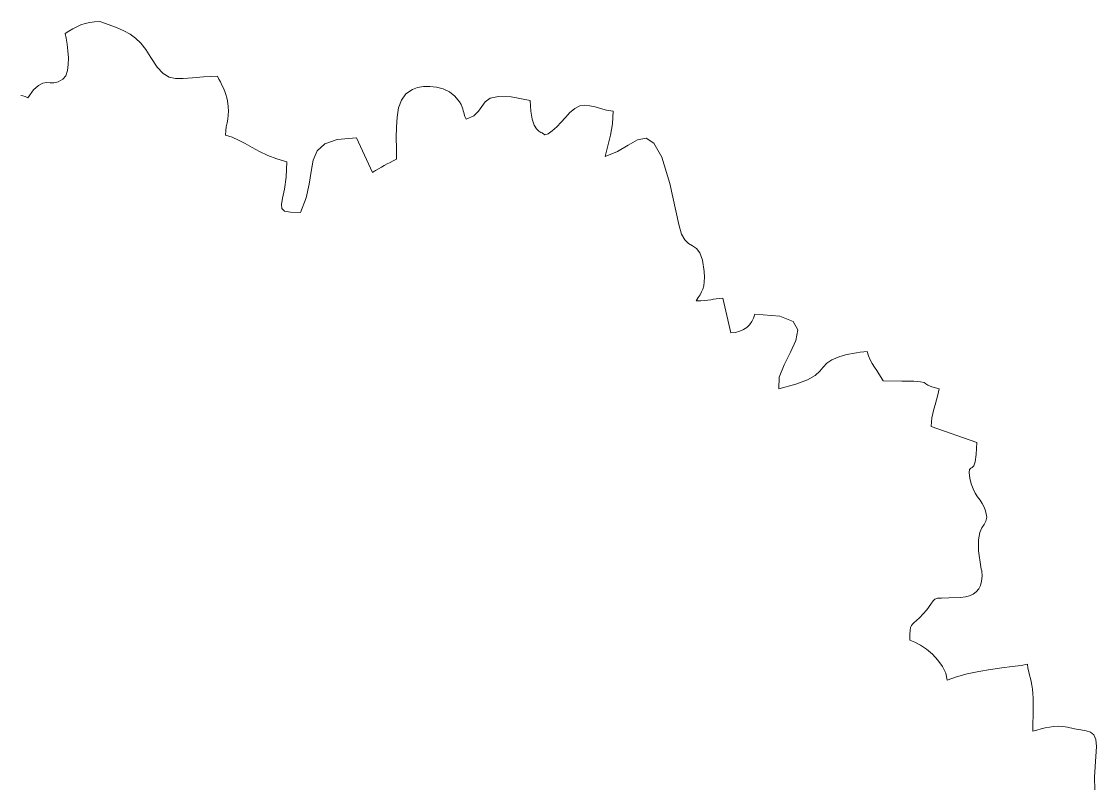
# Model space of a CAD drawing. Header units: centimetres. Extents: x -20.3 to 20.1, y -6 to 14.
# Drawn here: x 2.88 to 4.783, y 9.158 to 10.507 of the extents above; entities that cross this region are included whole.
import ezdxf

# ---------------------------------------------------------------- set-up
doc = ezdxf.new("R2010")
doc.units = ezdxf.units.CM
doc.header["$MEASUREMENT"] = 0
doc.layers.add('layer 1', color=7, linetype='Continuous')

msp = doc.modelspace()

# ---------------------------------------------------------------- linework, layer by layer
at = {"layer": 'layer 1', "color": 5, "lineweight": 9}
for points in [[(3.00065, 10.50554), (3.00065, 10.50554), (2.99256, 10.50361), (2.99256, 10.50361)], [(3.00929, 10.50674), (3.00929, 10.50674), (3.00065, 10.50554), (3.00065, 10.50554)], [(3.01857, 10.50712), (3.01857, 10.50712), (3.00929, 10.50674), (3.00929, 10.50674)], [(3.03489, 10.50116), (3.03489, 10.50116), (3.01857, 10.50712), (3.01857, 10.50712)], [(2.96381, 10.49019), (2.96381, 10.49019), (2.95705, 10.48581), (2.95705, 10.48581)], [(2.95705, 10.48581), (2.95705, 10.48581), (2.95879, 10.47759), (2.95879, 10.47759)], [(2.97064, 10.49425), (2.97064, 10.49425), (2.96381, 10.49019), (2.96381, 10.49019)], [(2.97765, 10.49789), (2.97765, 10.49789), (2.97064, 10.49425), (2.97064, 10.49425)], [(2.98493, 10.50103), (2.98493, 10.50103), (2.97765, 10.49789), (2.97765, 10.49789)], [(2.99256, 10.50361), (2.99256, 10.50361), (2.98493, 10.50103), (2.98493, 10.50103)], [(3.04899, 10.49581), (3.04899, 10.49581), (3.03489, 10.50116), (3.03489, 10.50116)], [(3.06126, 10.49048), (3.06126, 10.49048), (3.04899, 10.49581), (3.04899, 10.49581)], [(3.07208, 10.48458), (3.07208, 10.48458), (3.06126, 10.49048), (3.06126, 10.49048)], [(2.95879, 10.47759), (2.95879, 10.47759), (2.96057, 10.46717), (2.96057, 10.46717)], [(2.96057, 10.46717), (2.96057, 10.46717), (2.96206, 10.45539), (2.96206, 10.45539)], [(3.08185, 10.47751), (3.08185, 10.47751), (3.07208, 10.48458), (3.07208, 10.48458)], [(3.09096, 10.46871), (3.09096, 10.46871), (3.08185, 10.47751), (3.08185, 10.47751)], [(3.0998, 10.45756), (3.0998, 10.45756), (3.09096, 10.46871), (3.09096, 10.46871)], [(2.96206, 10.45539), (2.96206, 10.45539), (2.96291, 10.44305), (2.96291, 10.44305)], [(3.10876, 10.44349), (3.10876, 10.44349), (3.0998, 10.45756), (3.0998, 10.45756)], [(2.96276, 10.431), (2.96276, 10.431), (2.96128, 10.42005), (2.96128, 10.42005)], [(2.96291, 10.44305), (2.96291, 10.44305), (2.96276, 10.431), (2.96276, 10.431)], [(3.12005, 10.42624), (3.12005, 10.42624), (3.10876, 10.44349), (3.10876, 10.44349)], [(2.95811, 10.41103), (2.95811, 10.41103), (2.95292, 10.40476), (2.95292, 10.40476)], [(2.96128, 10.42005), (2.96128, 10.42005), (2.95811, 10.41103), (2.95811, 10.41103)], [(3.13052, 10.41504), (3.13052, 10.41504), (3.12005, 10.42624), (3.12005, 10.42624)], [(3.14107, 10.40872), (3.14107, 10.40872), (3.13052, 10.41504), (3.13052, 10.41504)], [(3.20223, 10.40927), (3.20223, 10.40927), (3.18229, 10.40757), (3.18229, 10.40757)], [(3.2268, 10.41009), (3.2268, 10.41009), (3.20223, 10.40927), (3.20223, 10.40927)], [(3.22937, 10.40523), (3.22937, 10.40523), (3.2268, 10.41009), (3.2268, 10.41009)], [(2.90999, 10.39405), (2.90999, 10.39405), (2.90123, 10.38598), (2.90123, 10.38598)], [(2.91752, 10.39791), (2.91752, 10.39791), (2.90999, 10.39405), (2.90999, 10.39405)], [(2.92429, 10.399), (2.92429, 10.399), (2.91752, 10.39791), (2.91752, 10.39791)], [(2.93076, 10.39878), (2.93076, 10.39878), (2.92429, 10.399), (2.92429, 10.399)], [(2.93738, 10.3987), (2.93738, 10.3987), (2.93076, 10.39878), (2.93076, 10.39878)], [(2.94461, 10.40021), (2.94461, 10.40021), (2.93738, 10.3987), (2.93738, 10.3987)], [(2.95292, 10.40476), (2.95292, 10.40476), (2.94461, 10.40021), (2.94461, 10.40021)], [(3.15262, 10.40614), (3.15262, 10.40614), (3.14107, 10.40872), (3.14107, 10.40872)], [(3.16605, 10.40614), (3.16605, 10.40614), (3.15262, 10.40614), (3.15262, 10.40614)], [(3.18229, 10.40757), (3.18229, 10.40757), (3.16605, 10.40614), (3.16605, 10.40614)], [(3.23205, 10.40005), (3.23205, 10.40005), (3.22937, 10.40523), (3.22937, 10.40523)], [(3.23474, 10.39463), (3.23474, 10.39463), (3.23205, 10.40005), (3.23205, 10.40005)], [(3.23734, 10.38904), (3.23734, 10.38904), (3.23474, 10.39463), (3.23474, 10.39463)], [(3.59133, 10.39186), (3.59133, 10.39186), (3.58082, 10.39002), (3.58082, 10.39002)], [(3.60277, 10.39226), (3.60277, 10.39226), (3.59133, 10.39186), (3.59133, 10.39186)], [(3.61458, 10.391), (3.61458, 10.391), (3.60277, 10.39226), (3.60277, 10.39226)], [(3.62625, 10.38786), (3.62625, 10.38786), (3.61458, 10.391), (3.61458, 10.391)], [(2.88235, 10.37538), (2.88235, 10.37538), (2.87845, 10.37635), (2.87845, 10.37635)], [(2.88643, 10.37408), (2.88643, 10.37408), (2.88235, 10.37538), (2.88235, 10.37538)], [(2.8908, 10.37223), (2.8908, 10.37223), (2.88643, 10.37408), (2.88643, 10.37408)], [(2.90123, 10.38598), (2.90123, 10.38598), (2.8908, 10.37223), (2.8908, 10.37223)], [(3.23974, 10.38335), (3.23974, 10.38335), (3.23734, 10.38904), (3.23734, 10.38904)], [(3.24185, 10.37764), (3.24185, 10.37764), (3.23974, 10.38335), (3.23974, 10.38335)], [(3.24356, 10.37198), (3.24356, 10.37198), (3.24185, 10.37764), (3.24185, 10.37764)], [(3.24477, 10.36643), (3.24477, 10.36643), (3.24356, 10.37198), (3.24356, 10.37198)], [(3.5605, 10.3792), (3.5605, 10.3792), (3.55262, 10.36805), (3.55262, 10.36805)], [(3.57176, 10.38694), (3.57176, 10.38694), (3.5605, 10.3792), (3.5605, 10.3792)], [(3.58082, 10.39002), (3.58082, 10.39002), (3.57176, 10.38694), (3.57176, 10.38694)], [(3.63723, 10.38264), (3.63723, 10.38264), (3.62625, 10.38786), (3.62625, 10.38786)], [(3.64699, 10.37511), (3.64699, 10.37511), (3.63723, 10.38264), (3.63723, 10.38264)], [(3.65499, 10.36505), (3.65499, 10.36505), (3.64699, 10.37511), (3.64699, 10.37511)], [(3.7095, 10.37112), (3.7095, 10.37112), (3.70053, 10.36477), (3.70053, 10.36477)], [(3.72403, 10.37451), (3.72403, 10.37451), (3.7095, 10.37112), (3.7095, 10.37112)], [(3.7468, 10.37371), (3.7468, 10.37371), (3.72403, 10.37451), (3.72403, 10.37451)], [(3.78048, 10.3675), (3.78048, 10.3675), (3.7468, 10.37371), (3.7468, 10.37371)], [(3.24598, 10.35679), (3.24598, 10.35679), (3.24477, 10.36643), (3.24477, 10.36643)], [(3.24624, 10.34842), (3.24624, 10.34842), (3.24598, 10.35679), (3.24598, 10.35679)], [(3.54753, 10.35409), (3.54753, 10.35409), (3.54467, 10.33793), (3.54467, 10.33793)], [(3.55262, 10.36805), (3.55262, 10.36805), (3.54753, 10.35409), (3.54753, 10.35409)], [(3.65795, 10.35984), (3.65795, 10.35984), (3.65499, 10.36505), (3.65499, 10.36505)], [(3.6599, 10.35568), (3.6599, 10.35568), (3.65795, 10.35984), (3.65795, 10.35984)], [(3.66113, 10.35225), (3.66113, 10.35225), (3.6599, 10.35568), (3.6599, 10.35568)], [(3.66194, 10.34921), (3.66194, 10.34921), (3.66113, 10.35225), (3.66113, 10.35225)], [(3.69446, 10.35669), (3.69446, 10.35669), (3.68862, 10.34812), (3.68862, 10.34812)], [(3.70053, 10.36477), (3.70053, 10.36477), (3.69446, 10.35669), (3.69446, 10.35669)], [(3.78142, 10.34842), (3.78142, 10.34842), (3.78048, 10.3675), (3.78048, 10.3675)], [(3.85948, 10.35332), (3.85948, 10.35332), (3.84989, 10.34543), (3.84989, 10.34543)], [(3.86852, 10.35753), (3.86852, 10.35753), (3.85948, 10.35332), (3.85948, 10.35332)], [(3.8773, 10.35884), (3.8773, 10.35884), (3.86852, 10.35753), (3.86852, 10.35753)], [(3.8861, 10.35801), (3.8861, 10.35801), (3.8773, 10.35884), (3.8773, 10.35884)], [(3.8952, 10.3558), (3.8952, 10.3558), (3.8861, 10.35801), (3.8861, 10.35801)], [(3.90489, 10.35298), (3.90489, 10.35298), (3.8952, 10.3558), (3.8952, 10.3558)], [(3.91546, 10.35032), (3.91546, 10.35032), (3.90489, 10.35298), (3.90489, 10.35298)], [(3.24365, 10.32754), (3.24365, 10.32754), (3.24483, 10.33413), (3.24483, 10.33413)], [(3.24483, 10.33413), (3.24483, 10.33413), (3.24577, 10.34098), (3.24577, 10.34098)], [(3.24577, 10.34098), (3.24577, 10.34098), (3.24624, 10.34842), (3.24624, 10.34842)], [(3.54467, 10.33793), (3.54467, 10.33793), (3.54345, 10.32018), (3.54345, 10.32018)], [(3.66263, 10.34624), (3.66263, 10.34624), (3.66194, 10.34921), (3.66194, 10.34921)], [(3.66349, 10.34299), (3.66349, 10.34299), (3.66263, 10.34624), (3.66263, 10.34624)], [(3.66482, 10.33915), (3.66482, 10.33915), (3.66349, 10.34299), (3.66349, 10.34299)], [(3.6669, 10.33438), (3.6669, 10.33438), (3.66482, 10.33915), (3.66482, 10.33915)], [(3.68032, 10.34027), (3.68032, 10.34027), (3.6669, 10.33438), (3.6669, 10.33438)], [(3.68862, 10.34812), (3.68862, 10.34812), (3.68032, 10.34027), (3.68032, 10.34027)], [(3.7839, 10.33407), (3.7839, 10.33407), (3.78142, 10.34842), (3.78142, 10.34842)], [(3.7874, 10.3238), (3.7874, 10.3238), (3.7839, 10.33407), (3.7839, 10.33407)], [(3.84224, 10.33661), (3.84224, 10.33661), (3.83531, 10.32893), (3.83531, 10.32893)], [(3.84738, 10.34255), (3.84738, 10.34255), (3.84224, 10.33661), (3.84224, 10.33661)], [(3.84989, 10.34543), (3.84989, 10.34543), (3.84738, 10.34255), (3.84738, 10.34255)], [(3.92718, 10.34857), (3.92718, 10.34857), (3.91546, 10.35032), (3.91546, 10.35032)], [(3.92582, 10.32615), (3.92582, 10.32615), (3.92682, 10.33699), (3.92682, 10.33699)], [(3.92682, 10.33699), (3.92682, 10.33699), (3.92718, 10.34857), (3.92718, 10.34857)], [(3.24149, 10.3138), (3.24149, 10.3138), (3.24245, 10.32087), (3.24245, 10.32087)], [(3.24245, 10.32087), (3.24245, 10.32087), (3.24365, 10.32754), (3.24365, 10.32754)], [(3.54345, 10.32018), (3.54345, 10.32018), (3.54329, 10.30143), (3.54329, 10.30143)], [(3.79142, 10.3169), (3.79142, 10.3169), (3.7874, 10.3238), (3.7874, 10.3238)], [(3.79544, 10.31271), (3.79544, 10.31271), (3.79142, 10.3169), (3.79142, 10.3169)], [(3.8274, 10.32079), (3.8274, 10.32079), (3.81934, 10.31348), (3.81934, 10.31348)], [(3.83531, 10.32893), (3.83531, 10.32893), (3.8274, 10.32079), (3.8274, 10.32079)], [(3.92235, 10.30608), (3.92235, 10.30608), (3.92429, 10.3159), (3.92429, 10.3159)], [(3.92429, 10.3159), (3.92429, 10.3159), (3.92582, 10.32615), (3.92582, 10.32615)], [(3.24099, 10.30598), (3.24099, 10.30598), (3.24149, 10.3138), (3.24149, 10.3138)], [(3.25275, 10.3023), (3.25275, 10.3023), (3.24099, 10.30598), (3.24099, 10.30598)], [(3.2643, 10.29712), (3.2643, 10.29712), (3.25275, 10.3023), (3.25275, 10.3023)], [(3.27602, 10.29087), (3.27602, 10.29087), (3.2643, 10.29712), (3.2643, 10.29712)], [(3.43887, 10.29843), (3.43887, 10.29843), (3.41664, 10.29041), (3.41664, 10.29041)], [(3.47288, 10.30125), (3.47288, 10.30125), (3.43887, 10.29843), (3.43887, 10.29843)], [(3.50127, 10.23973), (3.50127, 10.23973), (3.47288, 10.30125), (3.47288, 10.30125)], [(3.54329, 10.30143), (3.54329, 10.30143), (3.54362, 10.2823), (3.54362, 10.2823)], [(3.79896, 10.31054), (3.79896, 10.31054), (3.79544, 10.31271), (3.79544, 10.31271)], [(3.80145, 10.30972), (3.80145, 10.30972), (3.79896, 10.31054), (3.79896, 10.31054)], [(3.80241, 10.30956), (3.80241, 10.30956), (3.80145, 10.30972), (3.80145, 10.30972)], [(3.80602, 10.30658), (3.80602, 10.30658), (3.80241, 10.30956), (3.80241, 10.30956)], [(3.81193, 10.30831), (3.81193, 10.30831), (3.80602, 10.30658), (3.80602, 10.30658)], [(3.81934, 10.31348), (3.81934, 10.31348), (3.81193, 10.30831), (3.81193, 10.30831)], [(3.91776, 10.28715), (3.91776, 10.28715), (3.92014, 10.29655), (3.92014, 10.29655)], [(3.92014, 10.29655), (3.92014, 10.29655), (3.92235, 10.30608), (3.92235, 10.30608)], [(3.97042, 10.29784), (3.97042, 10.29784), (3.95382, 10.28824), (3.95382, 10.28824)], [(3.98541, 10.30069), (3.98541, 10.30069), (3.97042, 10.29784), (3.97042, 10.29784)], [(3.9995, 10.29193), (3.9995, 10.29193), (3.98541, 10.30069), (3.98541, 10.30069)], [(3.28825, 10.28399), (3.28825, 10.28399), (3.27602, 10.29087), (3.27602, 10.29087)], [(3.30139, 10.2769), (3.30139, 10.2769), (3.28825, 10.28399), (3.28825, 10.28399)], [(3.31578, 10.27002), (3.31578, 10.27002), (3.30139, 10.2769), (3.30139, 10.2769)], [(3.40337, 10.27782), (3.40337, 10.27782), (3.39628, 10.2613), (3.39628, 10.2613)], [(3.41664, 10.29041), (3.41664, 10.29041), (3.40337, 10.27782), (3.40337, 10.27782)], [(3.54362, 10.2823), (3.54362, 10.2823), (3.54386, 10.26339), (3.54386, 10.26339)], [(3.91299, 10.26812), (3.91299, 10.26812), (3.91533, 10.27772), (3.91533, 10.27772)], [(3.9349, 10.27671), (3.9349, 10.27671), (3.91299, 10.26812), (3.91299, 10.26812)], [(3.91533, 10.27772), (3.91533, 10.27772), (3.91776, 10.28715), (3.91776, 10.28715)], [(3.95382, 10.28824), (3.95382, 10.28824), (3.9349, 10.27671), (3.9349, 10.27671)], [(4.01337, 10.26673), (4.01337, 10.26673), (3.9995, 10.29193), (3.9995, 10.29193)], [(3.33181, 10.2638), (3.33181, 10.2638), (3.31578, 10.27002), (3.31578, 10.27002)], [(3.34984, 10.25866), (3.34984, 10.25866), (3.33181, 10.2638), (3.33181, 10.2638)], [(3.34848, 10.23149), (3.34848, 10.23149), (3.34984, 10.25866), (3.34984, 10.25866)], [(3.39628, 10.2613), (3.39628, 10.2613), (3.39255, 10.24149), (3.39255, 10.24149)], [(3.53244, 10.25747), (3.53244, 10.25747), (3.52719, 10.25478), (3.52719, 10.25478)], [(3.53796, 10.2603), (3.53796, 10.2603), (3.53244, 10.25747), (3.53244, 10.25747)], [(3.54386, 10.26339), (3.54386, 10.26339), (3.53796, 10.2603), (3.53796, 10.2603)], [(4.02773, 10.22023), (4.02773, 10.22023), (4.01337, 10.26673), (4.01337, 10.26673)], [(3.39255, 10.24149), (3.39255, 10.24149), (3.38937, 10.21904), (3.38937, 10.21904)], [(3.50678, 10.2433), (3.50678, 10.2433), (3.50127, 10.23973), (3.50127, 10.23973)], [(3.51202, 10.24649), (3.51202, 10.24649), (3.50678, 10.2433), (3.50678, 10.2433)], [(3.51709, 10.24939), (3.51709, 10.24939), (3.51202, 10.24649), (3.51202, 10.24649)], [(3.52211, 10.25212), (3.52211, 10.25212), (3.51709, 10.24939), (3.51709, 10.24939)], [(3.52719, 10.25478), (3.52719, 10.25478), (3.52211, 10.25212), (3.52211, 10.25212)], [(3.3454, 10.21037), (3.3454, 10.21037), (3.34848, 10.23149), (3.34848, 10.23149)], [(3.38937, 10.21904), (3.38937, 10.21904), (3.38396, 10.19458), (3.38396, 10.19458)], [(4.04327, 10.14759), (4.04327, 10.14759), (4.02773, 10.22023), (4.02773, 10.22023)], [(3.34208, 10.19454), (3.34208, 10.19454), (3.3454, 10.21037), (3.3454, 10.21037)], [(3.33998, 10.18326), (3.33998, 10.18326), (3.34208, 10.19454), (3.34208, 10.19454)], [(3.3406, 10.17579), (3.3406, 10.17579), (3.33998, 10.18326), (3.33998, 10.18326)], [(3.38396, 10.19458), (3.38396, 10.19458), (3.3735, 10.16874), (3.3735, 10.16874)], [(3.34541, 10.17138), (3.34541, 10.17138), (3.3406, 10.17579), (3.3406, 10.17579)], [(3.35588, 10.16928), (3.35588, 10.16928), (3.34541, 10.17138), (3.34541, 10.17138)], [(3.3735, 10.16874), (3.3735, 10.16874), (3.35588, 10.16928), (3.35588, 10.16928)], [(4.04802, 10.13065), (4.04802, 10.13065), (4.04327, 10.14759), (4.04327, 10.14759)], [(4.05402, 10.12031), (4.05402, 10.12031), (4.04802, 10.13065), (4.04802, 10.13065)], [(4.06079, 10.1142), (4.06079, 10.1142), (4.05402, 10.12031), (4.05402, 10.12031)], [(4.0678, 10.10996), (4.0678, 10.10996), (4.06079, 10.1142), (4.06079, 10.1142)], [(4.07455, 10.10522), (4.07455, 10.10522), (4.0678, 10.10996), (4.0678, 10.10996)], [(4.08054, 10.09761), (4.08054, 10.09761), (4.07455, 10.10522), (4.07455, 10.10522)], [(4.08525, 10.08477), (4.08525, 10.08477), (4.08054, 10.09761), (4.08054, 10.09761)], [(4.08818, 10.06433), (4.08818, 10.06433), (4.08525, 10.08477), (4.08525, 10.08477)], [(4.08866, 10.05415), (4.08866, 10.05415), (4.08818, 10.06433), (4.08818, 10.06433)], [(4.08842, 10.04585), (4.08842, 10.04585), (4.08866, 10.05415), (4.08866, 10.05415)], [(4.08377, 10.02815), (4.08377, 10.02815), (4.08594, 10.03326), (4.08594, 10.03326)], [(4.08594, 10.03326), (4.08594, 10.03326), (4.08751, 10.03903), (4.08751, 10.03903)], [(4.08751, 10.03903), (4.08751, 10.03903), (4.08842, 10.04585), (4.08842, 10.04585)], [(4.07389, 10.01258), (4.07389, 10.01258), (4.07771, 10.01822), (4.07771, 10.01822)], [(4.08237, 10.01272), (4.08237, 10.01272), (4.07389, 10.01258), (4.07389, 10.01258)], [(4.07771, 10.01822), (4.07771, 10.01822), (4.08101, 10.02327), (4.08101, 10.02327)], [(4.08101, 10.02327), (4.08101, 10.02327), (4.08377, 10.02815), (4.08377, 10.02815)], [(4.08926, 10.0131), (4.08926, 10.0131), (4.08237, 10.01272), (4.08237, 10.01272)], [(4.09498, 10.01366), (4.09498, 10.01366), (4.08926, 10.0131), (4.08926, 10.0131)], [(4.09997, 10.01436), (4.09997, 10.01436), (4.09498, 10.01366), (4.09498, 10.01366)], [(4.10466, 10.01513), (4.10466, 10.01513), (4.09997, 10.01436), (4.09997, 10.01436)], [(4.10947, 10.01591), (4.10947, 10.01591), (4.10466, 10.01513), (4.10466, 10.01513)], [(4.11485, 10.01666), (4.11485, 10.01666), (4.10947, 10.01591), (4.10947, 10.01591)], [(4.12121, 10.01731), (4.12121, 10.01731), (4.11485, 10.01666), (4.11485, 10.01666)], [(4.13541, 9.95579), (4.13541, 9.95579), (4.12121, 10.01731), (4.12121, 10.01731)], [(4.17261, 9.97577), (4.17261, 9.97577), (4.16869, 9.9702), (4.16869, 9.9702)], [(4.1757, 9.98204), (4.1757, 9.98204), (4.17261, 9.97577), (4.17261, 9.97577)], [(4.178, 9.98891), (4.178, 9.98891), (4.1757, 9.98204), (4.1757, 9.98204)], [(4.22225, 9.98538), (4.22225, 9.98538), (4.178, 9.98891), (4.178, 9.98891)], [(4.246, 9.97562), (4.246, 9.97562), (4.22225, 9.98538), (4.22225, 9.98538)], [(4.25393, 9.96088), (4.25393, 9.96088), (4.246, 9.97562), (4.246, 9.97562)], [(4.144, 9.95658), (4.144, 9.95658), (4.13541, 9.95579), (4.13541, 9.95579)], [(4.1516, 9.95851), (4.1516, 9.95851), (4.144, 9.95658), (4.144, 9.95658)], [(4.15822, 9.96148), (4.15822, 9.96148), (4.1516, 9.95851), (4.1516, 9.95851)], [(4.1639, 9.9654), (4.1639, 9.9654), (4.15822, 9.96148), (4.15822, 9.96148)], [(4.16869, 9.9702), (4.16869, 9.9702), (4.1639, 9.9654), (4.1639, 9.9654)], [(4.25075, 9.94242), (4.25075, 9.94242), (4.25393, 9.96088), (4.25393, 9.96088)], [(4.24114, 9.92149), (4.24114, 9.92149), (4.25075, 9.94242), (4.25075, 9.94242)], [(4.22978, 9.89934), (4.22978, 9.89934), (4.24114, 9.92149), (4.24114, 9.92149)], [(4.33293, 9.9153), (4.33293, 9.9153), (4.3286, 9.91403), (4.3286, 9.91403)], [(4.33832, 9.91667), (4.33832, 9.91667), (4.33293, 9.9153), (4.33293, 9.9153)], [(4.34447, 9.91807), (4.34447, 9.91807), (4.33832, 9.91667), (4.33832, 9.91667)], [(4.35111, 9.91942), (4.35111, 9.91942), (4.34447, 9.91807), (4.34447, 9.91807)], [(4.35794, 9.92063), (4.35794, 9.92063), (4.35111, 9.91942), (4.35111, 9.91942)], [(4.36468, 9.92162), (4.36468, 9.92162), (4.35794, 9.92063), (4.35794, 9.92063)], [(4.37105, 9.92233), (4.37105, 9.92233), (4.36468, 9.92162), (4.36468, 9.92162)], [(4.37676, 9.92266), (4.37676, 9.92266), (4.37105, 9.92233), (4.37105, 9.92233)], [(4.37919, 9.91522), (4.37919, 9.91522), (4.37676, 9.92266), (4.37676, 9.92266)], [(4.38226, 9.90823), (4.38226, 9.90823), (4.37919, 9.91522), (4.37919, 9.91522)], [(4.22137, 9.87723), (4.22137, 9.87723), (4.22978, 9.89934), (4.22978, 9.89934)], [(4.30557, 9.90189), (4.30557, 9.90189), (4.29922, 9.89514), (4.29922, 9.89514)], [(4.31454, 9.9082), (4.31454, 9.9082), (4.30557, 9.90189), (4.30557, 9.90189)], [(4.3286, 9.91403), (4.3286, 9.91403), (4.31454, 9.9082), (4.31454, 9.9082)], [(4.38581, 9.90159), (4.38581, 9.90159), (4.38226, 9.90823), (4.38226, 9.90823)], [(4.38968, 9.89522), (4.38968, 9.89522), (4.38581, 9.90159), (4.38581, 9.90159)], [(4.22059, 9.85641), (4.22059, 9.85641), (4.22137, 9.87723), (4.22137, 9.87723)], [(4.28455, 9.88051), (4.28455, 9.88051), (4.27128, 9.87272), (4.27128, 9.87272)], [(4.29304, 9.888), (4.29304, 9.888), (4.28455, 9.88051), (4.28455, 9.88051)], [(4.29922, 9.89514), (4.29922, 9.89514), (4.29304, 9.888), (4.29304, 9.888)], [(4.39371, 9.88903), (4.39371, 9.88903), (4.38968, 9.89522), (4.38968, 9.89522)], [(4.39774, 9.88292), (4.39774, 9.88292), (4.39371, 9.88903), (4.39371, 9.88903)], [(4.40161, 9.87681), (4.40161, 9.87681), (4.39774, 9.88292), (4.39774, 9.88292)], [(4.40515, 9.87061), (4.40515, 9.87061), (4.40161, 9.87681), (4.40161, 9.87681)], [(4.25079, 9.86467), (4.25079, 9.86467), (4.22059, 9.85641), (4.22059, 9.85641)], [(4.27128, 9.87272), (4.27128, 9.87272), (4.25079, 9.86467), (4.25079, 9.86467)], [(4.43839, 9.87044), (4.43839, 9.87044), (4.40515, 9.87061), (4.40515, 9.87061)], [(4.4595, 9.86992), (4.4595, 9.86992), (4.43839, 9.87044), (4.43839, 9.87044)], [(4.47156, 9.86898), (4.47156, 9.86898), (4.4595, 9.86992), (4.4595, 9.86992)], [(4.47768, 9.86759), (4.47768, 9.86759), (4.47156, 9.86898), (4.47156, 9.86898)], [(4.48094, 9.86568), (4.48094, 9.86568), (4.47768, 9.86759), (4.47768, 9.86759)], [(4.48443, 9.86322), (4.48443, 9.86322), (4.48094, 9.86568), (4.48094, 9.86568)], [(4.49127, 9.86014), (4.49127, 9.86014), (4.48443, 9.86322), (4.48443, 9.86322)], [(4.50453, 9.85641), (4.50453, 9.85641), (4.49127, 9.86014), (4.49127, 9.86014)], [(4.49947, 9.8369), (4.49947, 9.8369), (4.50199, 9.84615), (4.50199, 9.84615)], [(4.50199, 9.84615), (4.50199, 9.84615), (4.50453, 9.85641), (4.50453, 9.85641)], [(4.49305, 9.81299), (4.49305, 9.81299), (4.49491, 9.82054), (4.49491, 9.82054)], [(4.49491, 9.82054), (4.49491, 9.82054), (4.49708, 9.82844), (4.49708, 9.82844)], [(4.49708, 9.82844), (4.49708, 9.82844), (4.49947, 9.8369), (4.49947, 9.8369)], [(4.49067, 9.79802), (4.49067, 9.79802), (4.4916, 9.80555), (4.4916, 9.80555)], [(4.4916, 9.80555), (4.4916, 9.80555), (4.49305, 9.81299), (4.49305, 9.81299)], [(4.49033, 9.79016), (4.49033, 9.79016), (4.49067, 9.79802), (4.49067, 9.79802)], [(4.57078, 9.76176), (4.57078, 9.76176), (4.49033, 9.79016), (4.49033, 9.79016)], [(4.57004, 9.74042), (4.57004, 9.74042), (4.57078, 9.76176), (4.57078, 9.76176)], [(4.56551, 9.72051), (4.56551, 9.72051), (4.56812, 9.72742), (4.56812, 9.72742)], [(4.56812, 9.72742), (4.56812, 9.72742), (4.57004, 9.74042), (4.57004, 9.74042)], [(4.55769, 9.70864), (4.55769, 9.70864), (4.5583, 9.71376), (4.5583, 9.71376)], [(4.55878, 9.69834), (4.55878, 9.69834), (4.55769, 9.70864), (4.55769, 9.70864)], [(4.5583, 9.71376), (4.5583, 9.71376), (4.56013, 9.71593), (4.56013, 9.71593)], [(4.56013, 9.71593), (4.56013, 9.71593), (4.56269, 9.71743), (4.56269, 9.71743)], [(4.56269, 9.71743), (4.56269, 9.71743), (4.56551, 9.72051), (4.56551, 9.72051)], [(4.56106, 9.68814), (4.56106, 9.68814), (4.55878, 9.69834), (4.55878, 9.69834)], [(4.56429, 9.67951), (4.56429, 9.67951), (4.56106, 9.68814), (4.56106, 9.68814)], [(4.56817, 9.6721), (4.56817, 9.6721), (4.56429, 9.67951), (4.56429, 9.67951)], [(4.57239, 9.66553), (4.57239, 9.66553), (4.56817, 9.6721), (4.56817, 9.6721)], [(4.57665, 9.65945), (4.57665, 9.65945), (4.57239, 9.66553), (4.57239, 9.66553)], [(4.58064, 9.65348), (4.58064, 9.65348), (4.57665, 9.65945), (4.57665, 9.65945)], [(4.58404, 9.64727), (4.58404, 9.64727), (4.58064, 9.65348), (4.58064, 9.65348)], [(4.58656, 9.64045), (4.58656, 9.64045), (4.58404, 9.64727), (4.58404, 9.64727)], [(4.58841, 9.62932), (4.58841, 9.62932), (4.58656, 9.64045), (4.58656, 9.64045)], [(4.58718, 9.62201), (4.58718, 9.62201), (4.58841, 9.62932), (4.58841, 9.62932)], [(4.57625, 9.60207), (4.57625, 9.60207), (4.57999, 9.61046), (4.57999, 9.61046)], [(4.57999, 9.61046), (4.57999, 9.61046), (4.584, 9.61641), (4.584, 9.61641)], [(4.584, 9.61641), (4.584, 9.61641), (4.58718, 9.62201), (4.58718, 9.62201)], [(4.57391, 9.58914), (4.57391, 9.58914), (4.57625, 9.60207), (4.57625, 9.60207)], [(4.57407, 9.5696), (4.57407, 9.5696), (4.57391, 9.58914), (4.57391, 9.58914)], [(4.57787, 9.54136), (4.57787, 9.54136), (4.57407, 9.5696), (4.57407, 9.5696)], [(4.5788, 9.53727), (4.5788, 9.53727), (4.57787, 9.54136), (4.57787, 9.54136)], [(4.57957, 9.53448), (4.57957, 9.53448), (4.5788, 9.53727), (4.5788, 9.53727)], [(4.57987, 9.53294), (4.57987, 9.53294), (4.57957, 9.53448), (4.57957, 9.53448)], [(4.57748, 9.50863), (4.57748, 9.50863), (4.57946, 9.51607), (4.57946, 9.51607)], [(4.57946, 9.51607), (4.57946, 9.51607), (4.58021, 9.52475), (4.58021, 9.52475)], [(4.58008, 9.53097), (4.58008, 9.53097), (4.57987, 9.53294), (4.57987, 9.53294)], [(4.5802, 9.52832), (4.5802, 9.52832), (4.58008, 9.53097), (4.58008, 9.53097)], [(4.58021, 9.52475), (4.58021, 9.52475), (4.5802, 9.52832), (4.5802, 9.52832)], [(4.56459, 9.49327), (4.56459, 9.49327), (4.56999, 9.49728), (4.56999, 9.49728)], [(4.56999, 9.49728), (4.56999, 9.49728), (4.5743, 9.50239), (4.5743, 9.50239)], [(4.5743, 9.50239), (4.5743, 9.50239), (4.57748, 9.50863), (4.57748, 9.50863)], [(4.48973, 9.47507), (4.48973, 9.47507), (4.49385, 9.4811), (4.49385, 9.4811)], [(4.49385, 9.4811), (4.49385, 9.4811), (4.49692, 9.48437), (4.49692, 9.48437)], [(4.49692, 9.48437), (4.49692, 9.48437), (4.50112, 9.48575), (4.50112, 9.48575)], [(4.50112, 9.48575), (4.50112, 9.48575), (4.50864, 9.48611), (4.50864, 9.48611)], [(4.50864, 9.48611), (4.50864, 9.48611), (4.52166, 9.48634), (4.52166, 9.48634)], [(4.52166, 9.48634), (4.52166, 9.48634), (4.54236, 9.48731), (4.54236, 9.48731)], [(4.54236, 9.48731), (4.54236, 9.48731), (4.55073, 9.48833), (4.55073, 9.48833)], [(4.55073, 9.48833), (4.55073, 9.48833), (4.55816, 9.49031), (4.55816, 9.49031)], [(4.55816, 9.49031), (4.55816, 9.49031), (4.56459, 9.49327), (4.56459, 9.49327)], [(4.46959, 9.45124), (4.46959, 9.45124), (4.48237, 9.46541), (4.48237, 9.46541)], [(4.48237, 9.46541), (4.48237, 9.46541), (4.48973, 9.47507), (4.48973, 9.47507)], [(4.45516, 9.43741), (4.45516, 9.43741), (4.45729, 9.44007), (4.45729, 9.44007)], [(4.45729, 9.44007), (4.45729, 9.44007), (4.4603, 9.44275), (4.4603, 9.44275)], [(4.4603, 9.44275), (4.4603, 9.44275), (4.46436, 9.44622), (4.46436, 9.44622)], [(4.46436, 9.44622), (4.46436, 9.44622), (4.46959, 9.45124), (4.46959, 9.45124)], [(4.45247, 9.41157), (4.45247, 9.41157), (4.45257, 9.42184), (4.45257, 9.42184)], [(4.45257, 9.42184), (4.45257, 9.42184), (4.45295, 9.42907), (4.45295, 9.42907)], [(4.45295, 9.42907), (4.45295, 9.42907), (4.45376, 9.434), (4.45376, 9.434)], [(4.45376, 9.434), (4.45376, 9.434), (4.45516, 9.43741), (4.45516, 9.43741)], [(4.46137, 9.40825), (4.46137, 9.40825), (4.45247, 9.41157), (4.45247, 9.41157)], [(4.47149, 9.40278), (4.47149, 9.40278), (4.46137, 9.40825), (4.46137, 9.40825)], [(4.48214, 9.39544), (4.48214, 9.39544), (4.47149, 9.40278), (4.47149, 9.40278)], [(4.4926, 9.38652), (4.4926, 9.38652), (4.48214, 9.39544), (4.48214, 9.39544)], [(4.5022, 9.37629), (4.5022, 9.37629), (4.4926, 9.38652), (4.4926, 9.38652)], [(4.51021, 9.36504), (4.51021, 9.36504), (4.5022, 9.37629), (4.5022, 9.37629)], [(4.51596, 9.35304), (4.51596, 9.35304), (4.51021, 9.36504), (4.51021, 9.36504)], [(4.63375, 9.36478), (4.63375, 9.36478), (4.61537, 9.36243), (4.61537, 9.36243)], [(4.64923, 9.3669), (4.64923, 9.3669), (4.63375, 9.36478), (4.63375, 9.36478)], [(4.6607, 9.36898), (4.6607, 9.36898), (4.64923, 9.3669), (4.64923, 9.3669)], [(4.66156, 9.36172), (4.66156, 9.36172), (4.6607, 9.36898), (4.6607, 9.36898)], [(4.51873, 9.34058), (4.51873, 9.34058), (4.51596, 9.35304), (4.51596, 9.35304)], [(4.53499, 9.34693), (4.53499, 9.34693), (4.51873, 9.34058), (4.51873, 9.34058)], [(4.5539, 9.35209), (4.5539, 9.35209), (4.53499, 9.34693), (4.53499, 9.34693)], [(4.57434, 9.35627), (4.57434, 9.35627), (4.5539, 9.35209), (4.5539, 9.35209)], [(4.5952, 9.35965), (4.5952, 9.35965), (4.57434, 9.35627), (4.57434, 9.35627)], [(4.61537, 9.36243), (4.61537, 9.36243), (4.5952, 9.35965), (4.5952, 9.35965)], [(4.66277, 9.35533), (4.66277, 9.35533), (4.66156, 9.36172), (4.66156, 9.36172)], [(4.66419, 9.34948), (4.66419, 9.34948), (4.66277, 9.35533), (4.66277, 9.35533)], [(4.66571, 9.34384), (4.66571, 9.34384), (4.66419, 9.34948), (4.66419, 9.34948)], [(4.6672, 9.3381), (4.6672, 9.3381), (4.66571, 9.34384), (4.66571, 9.34384)], [(4.66854, 9.33193), (4.66854, 9.33193), (4.6672, 9.3381), (4.6672, 9.3381)], [(4.66959, 9.32501), (4.66959, 9.32501), (4.66854, 9.33193), (4.66854, 9.33193)], [(4.67025, 9.31701), (4.67025, 9.31701), (4.66959, 9.32501), (4.66959, 9.32501)], [(4.67053, 9.30902), (4.67053, 9.30902), (4.67025, 9.31701), (4.67025, 9.31701)], [(4.67066, 9.30081), (4.67066, 9.30081), (4.67053, 9.30902), (4.67053, 9.30902)], [(4.67058, 9.28397), (4.67058, 9.28397), (4.67066, 9.29243), (4.67066, 9.29243)], [(4.67066, 9.29243), (4.67066, 9.29243), (4.67066, 9.30081), (4.67066, 9.30081)], [(4.67032, 9.26707), (4.67032, 9.26707), (4.67045, 9.2755), (4.67045, 9.2755)], [(4.67045, 9.2755), (4.67045, 9.2755), (4.67058, 9.28397), (4.67058, 9.28397)], [(4.67016, 9.25067), (4.67016, 9.25067), (4.67021, 9.25877), (4.67021, 9.25877)], [(4.67742, 9.25246), (4.67742, 9.25246), (4.67016, 9.25067), (4.67016, 9.25067)], [(4.67021, 9.25877), (4.67021, 9.25877), (4.67032, 9.26707), (4.67032, 9.26707)], [(4.68468, 9.25432), (4.68468, 9.25432), (4.67742, 9.25246), (4.67742, 9.25246)], [(4.692, 9.2561), (4.692, 9.2561), (4.68468, 9.25432), (4.68468, 9.25432)], [(4.69944, 9.25761), (4.69944, 9.25761), (4.692, 9.2561), (4.692, 9.2561)], [(4.70707, 9.2587), (4.70707, 9.2587), (4.69944, 9.25761), (4.69944, 9.25761)], [(4.71494, 9.25921), (4.71494, 9.25921), (4.70707, 9.2587), (4.70707, 9.2587)], [(4.72313, 9.25895), (4.72313, 9.25895), (4.71494, 9.25921), (4.71494, 9.25921)], [(4.73168, 9.25778), (4.73168, 9.25778), (4.72313, 9.25895), (4.72313, 9.25895)], [(4.7441, 9.25464), (4.7441, 9.25464), (4.73168, 9.25778), (4.73168, 9.25778)], [(4.75509, 9.25281), (4.75509, 9.25281), (4.7441, 9.25464), (4.7441, 9.25464)], [(4.76448, 9.25116), (4.76448, 9.25116), (4.75509, 9.25281), (4.75509, 9.25281)], [(4.77211, 9.24852), (4.77211, 9.24852), (4.76448, 9.25116), (4.76448, 9.25116)], [(4.77782, 9.24377), (4.77782, 9.24377), (4.77211, 9.24852), (4.77211, 9.24852)], [(4.78145, 9.23576), (4.78145, 9.23576), (4.77782, 9.24377), (4.77782, 9.24377)], [(4.78283, 9.22335), (4.78283, 9.22335), (4.78145, 9.23576), (4.78145, 9.23576)], [(4.7818, 9.2054), (4.7818, 9.2054), (4.78283, 9.22335), (4.78283, 9.22335)], [(4.77923, 9.1698), (4.77923, 9.1698), (4.7818, 9.2054), (4.7818, 9.2054)], [(4.77992, 9.1457), (4.77992, 9.1457), (4.77923, 9.1698), (4.77923, 9.1698)]]:
    msp.add_open_spline(points, degree=3, dxfattribs=at)

doc.saveas('drawing.dxf')
